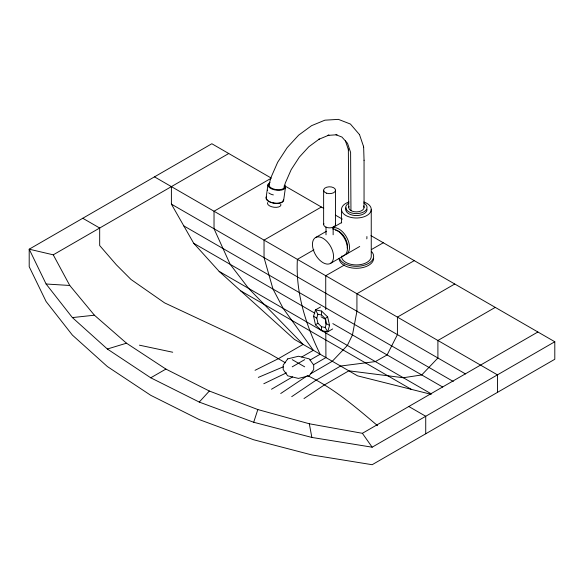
<?xml version="1.0" encoding="UTF-8"?>
<svg xmlns="http://www.w3.org/2000/svg" width="584" height="584" viewBox="0 0 584 584"><rect width="100%" height="100%" fill="white"/><g stroke="black" fill="none" stroke-linecap="round" stroke-linejoin="round"><path stroke-width="0.88" d="M266.085 197.925L267.932 184.829M283.634 200.385L285.481 187.289M268.998 185.084L270.677 178.186M284.255 187.274L285.277 183.099L291.197 169.63L299.366 157.081L308.805 146.774L319.295 139.028L318.711 139.372L328.982 135.094L327.777 135.386L337.07 134.758M332.668 328.938L327.646 331.836L321.565 330.675L315.484 324.813L313.564 316.251L315.484 309.907L320.507 307.009M325.215 327.449L321.565 326.755L317.915 323.237L316.769 318.097L317.915 314.294L315.484 309.907L321.565 311.06L327.646 316.929L329.573 325.492L327.646 331.836L325.215 327.449L326.368 323.638L325.215 318.506L321.565 314.988L317.915 314.294M255.04 370.307L278.349 358.7L303.103 344.407L248.602 288.401L230.191 264.348L214.029 228.746L214.029 211.233L271.356 178.135L211.839 143.744L29.2 249.193L46.099 284.007L72.387 317.587L107.347 349.013L150.745 377.797L199.253 402.077L253.697 422.261L257.829 409.552L209.335 391.024L165.9 369.081L126.494 343.195L94.404 315.199L69.773 285.474L53.254 254.828L29.2 249.193L29.2 266.706L46.099 301.519L72.387 335.099L107.347 366.526L150.745 395.31L199.253 419.589L253.697 439.774L311.856 454.951L372.161 464.711L554.8 359.262L554.8 341.749L370.935 235.629M270.713 178.091L277.67 162.257L287.211 147.591L298.672 135.138L311.593 125.655L324.887 120.18L338.413 119.37L350.415 124.042L359.51 134.627M199.253 402.077L209.335 391.024M291.708 396.675L315.82 380.337L340.574 366.044L375.351 361.584L387.097 354.941L397.419 334.625L397.419 317.112L454.739 284.014M280.721 393.514L307.542 375.556M303.987 398.565L324.091 385.111L348.845 370.818L403.332 377.739L421.743 374.943L437.905 357.999L437.905 340.487L495.232 307.388M315.484 324.813L317.915 323.237M325.215 318.506L327.646 316.929M271.494 389.236L292.577 376.899M53.254 254.828L228.724 153.526M321.368 207.013L264.041 240.112L264.041 257.624L272.983 289.058L283.167 308.359L313.323 350.305L301.716 357.007M315.645 237.506L326.441 231.271M332.632 227.731L341.713 222.489M313.878 249.835L297.387 259.362C295.482 292.62 305.782 324.675 320.134 354.24L310.075 360.051M359.722 246.477L346.859 253.901A14.819 8.556 60 0 1 344.786 254.799M330.361 263.464A14.921 8.614 60 0 0 325.872 240.418A14.921 8.614 60 0 0 312.776 247.572A14.921 8.614 60 0 0 330.361 263.464L344.246 255.449M414.253 260.639L356.926 293.737L356.926 311.25L352.459 334.939L347.363 345.429L332.303 361.262L310.637 373.775M292.212 366.84L304.695 359.635M313.55 364.73L325.923 357.583L325.792 331.179M257.829 409.552L309.316 423.772L362.387 433.306L537.857 332.004M253.697 422.261L311.856 437.438L372.161 447.198L554.8 341.749M150.745 377.797L165.9 369.081M344.648 264.888L325.726 275.721L325.748 309.637M371.461 249.536L383.294 242.762M263.8 383.739L286.474 372.826M258.318 377.395L283.525 366.73M107.347 349.013L126.494 343.195M72.387 317.587L94.404 315.199M46.099 284.007L69.773 285.474M139.43 345.18L172.711 352.232M171.397 186.625L171.397 204.137L193.72 243.294L219.139 271.392L294.394 339.377L357.561 375.848L431.072 394.317M335.961 134.758L341.925 137.043L347.524 143.314L350.612 152.424L350.955 210.598M284.634 185.807L323.697 208.357M335.326 215.073L342.304 219.102M154.483 176.857L497.444 374.862L497.444 392.375M171.397 204.137L465.536 373.95M183.763 225.869L453.264 381.461M193.72 243.294L314.812 313.199M321.069 316.813L325.762 319.521L325.77 324.011M332.829 323.602L442.694 387.039M313.564 316.251L316.769 318.097M326.368 323.638L329.573 325.492M219.139 271.392L431.248 393.857M240.666 290.832L411.267 389.324M82.767 218.263L99.681 228.023L99.681 245.543L116.347 264.793L131.02 279.488L164.593 302.884L233.6 335.187L269.633 353.67L285.423 362.788M408.815 406.5L425.729 416.268L425.729 433.781M292.241 359.649L304.673 366.825M308.294 375.994C334.128 388.586 355.853 407.252 377.578 425.692M362.387 433.306L372.161 447.198M363.445 146.234L363.657 147.38M359.459 134.488L363.489 146.358M345.356 140.686L348.568 150.146M309.316 423.772L311.856 437.438M364.051 160.213L364.051 207.437M363.649 147.248L364.051 160.323M348.356 149L348.706 207.495M371.249 209.422L371.249 256.347A14.87 8.585 0 0 1 356.379 264.932A14.87 8.585 0 0 1 341.509 256.347M341.509 209.422L341.509 222.957M335.523 190.202L335.523 224.417M333.143 227.015L333.143 234.775M326.011 227.037L326.011 234.804M323.631 190.245L323.631 224.46M321.565 311.06L321.565 314.988M321.565 326.755L321.565 330.675M333.194 227.709A14.819 8.556 60 0 1 345.969 236.133A15.023 8.672 60 0 1 346.852 253.894M366.891 236.527A15.023 8.672 60 0 1 366.81 238.878M335.493 224.073A5.95 3.431 0 0 1 329.091 227.862A5.95 3.431 0 0 1 323.843 223.526M332.581 228.862A14.921 8.614 60 0 1 346.035 241.688A14.921 8.614 60 0 1 343.027 255.923M342.136 256.069A14.921 8.614 60 0 1 341.903 256.084M335.544 230.366A11.936 6.891 60 0 1 335.931 230.41M336.734 230.563A11.936 6.891 60 0 1 347.224 248.127M363.817 201.984A14.87 8.585 0 0 1 367.774 214.941A14.87 8.585 0 0 1 344.991 214.941A14.87 8.585 0 0 1 348.947 201.984M367.051 209.422A10.673 6.161 0 0 1 354.984 215.525A10.673 6.161 0 0 1 346.071 207.824M373.651 258.303A17.272 9.972 0 0 1 356.379 268.275A17.272 9.972 0 0 1 339.107 258.303M371.336 251.361A17.272 9.972 0 0 1 362.993 265.559A17.272 9.972 0 0 1 339.698 258.924M363.562 205.911A7.672 4.431 0 0 1 356.751 211.89A7.672 4.431 0 0 1 348.969 206.32M273.363 194.91A7.76 3.869 6 0 1 268.771 192.866M267.574 190.632A7.76 3.869 6 0 1 267.654 190.15M363.927 203.108A10.673 6.161 0 0 1 363.927 211.824A10.673 6.161 0 0 1 348.838 211.824A10.673 6.161 0 0 1 348.838 203.108M284.101 186.019A7.672 3.577 8.1 0 1 283.517 188.428L282.7 188.946A7.672 3.577 8.1 0 1 273.049 188.814A7.672 3.577 8.1 0 1 269.523 184.062M284.656 185.157A8.862 4.132 8.1 0 1 281.524 190.077A8.862 4.132 8.1 0 1 270.085 188.063A8.862 4.132 8.1 0 1 270.063 182.588M283.532 199.429A8.862 4.132 8.1 0 1 274.1 203.217A8.862 4.132 8.1 0 1 266.559 196.852M280.765 204.108A6.774 3.161 8.1 0 1 274.027 207.254A6.774 3.161 8.1 0 1 267.749 202.502M283.138 200.567A8.395 3.957 7.8 0 1 282.933 201.035M282.817 201.21A8.395 3.957 7.8 0 1 281.714 202.159M281.342 202.356A8.395 3.957 7.8 0 1 280.641 202.648M279.678 202.918A8.395 3.957 7.8 0 1 273.531 202.94M273.115 202.86A8.395 3.957 7.8 0 1 269.874 201.808M269.545 201.648A8.395 3.957 7.8 0 1 268.779 201.217M268.363 200.947A8.395 3.957 7.8 0 1 267.355 200.071M267.18 199.867A8.395 3.957 7.8 0 1 266.895 199.458M266.596 198.735A8.395 3.957 7.8 0 1 266.611 197.742M287.737 358.868L283.203 365.073L283.203 369.628L287.7 375.819L298.424 378.41L309.17 375.797L313.703 369.592L313.703 365.036L309.213 358.846L298.482 356.255L287.737 358.868M326.507 193.165A5.95 3.431 0 0 0 335.523 190.289A5.95 3.431 0 0 0 326.704 187.216A5.95 3.431 0 0 0 326.507 193.165"/></g></svg>
